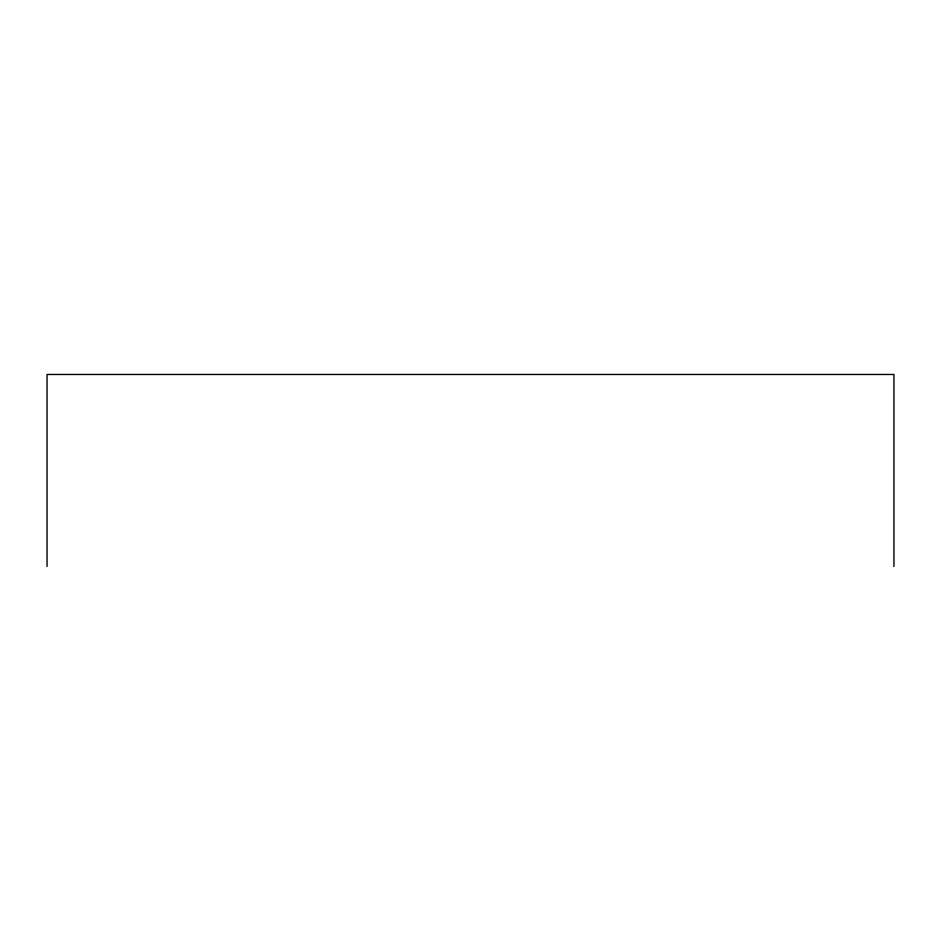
<?xml version="1.0" encoding="UTF-8"?>
<svg xmlns="http://www.w3.org/2000/svg" width="941" height="941" viewBox="0 0 941 941"><rect width="100%" height="100%" fill="white"/><g stroke="black" fill="none" stroke-linecap="round" stroke-linejoin="round"><path stroke-width="1.41" d="M893.95 566.529L893.95 374.471L47.05 374.471L47.05 566.529"/></g></svg>
